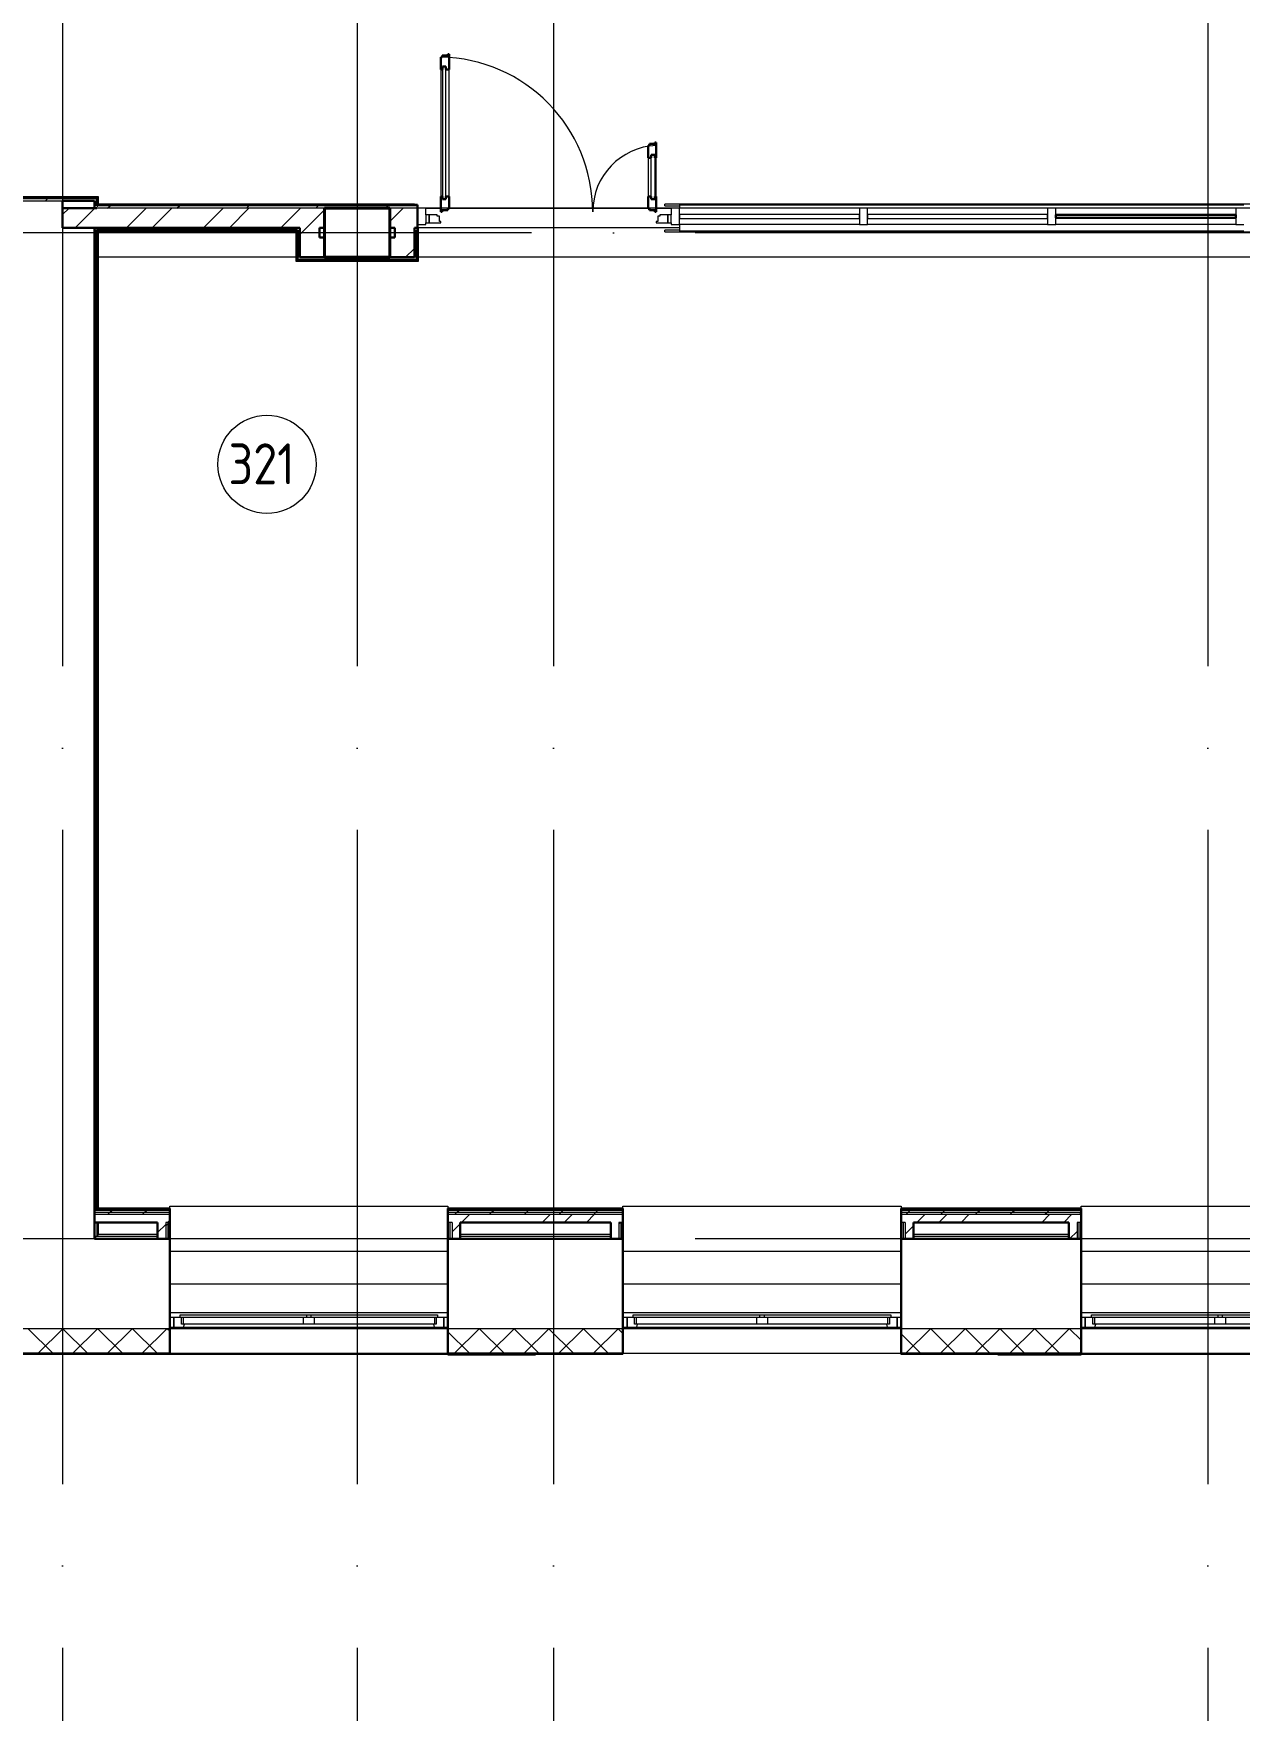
# Model space of a CAD drawing. Header units: millimetres. Extents: x -586848 to 520591, y -385801 to 675781.
# Drawn here: x 260166 to 267536, y 612064 to 622315 of the extents above; entities that cross this region are included whole.
import ezdxf

# ---------------------------------------------------------------- set-up
doc = ezdxf.new("R2010")
doc.units = ezdxf.units.MM
doc.linetypes.add('ADSK_Линия сетки', pattern=[25, 20, -2.5, 0, -2.5])
doc.linetypes.add('ADSK_Сверху', pattern=[450, 300, -150])
for name, color, linetype, lineweight in [('_ Окна', 7, 'Continuous', 9), ('Витраж', 7, 'Continuous', 9), ('Двери', 252, 'Continuous', 9), ('Линии', 7, 'Continuous', 9), ('Марки помещений', 252, 'Continuous', 20), ('Несущие колонны', 252, 'Continuous', 18), ('Ограждение', 252, 'Continuous', 9), ('Окна', 252, 'Continuous', 9), ('Оси', 252, 'Continuous', 9), ('Панели витража', 252, 'Continuous', 9), ('Стены внутренние', 7, 'Continuous', 18), ('Стены наружные', 7, 'Continuous', 18), ('Стены разрез', 7, 'Continuous', 30), ('Стены штриховка', 7, 'Continuous', 9)]:
    doc.layers.add(name, color=color, linetype=linetype, lineweight=lineweight)
doc.layers.add('Двери открывание', color=7, linetype='Continuous', lineweight=9, true_color=0xc0c0c0)
doc.styles.add('GOST Common_2', font='', dxfattribs={"width": 0.9, "height": 250})
doc.styles.get('GOST Common_2').set_extended_font_data('GOST type B')

# ---------------------------------------------------------------- blocks, each defined once
blk = doc.blocks.new('3 этаж')
at = {"layer": '_ Окна', "color": 251, "true_color": 0x636466}
for p, q in [((261826, -18245), (261801, -18245)), ((261826, -18303), (261826, -18245)), ((263501, -18245), (263476, -18245)), ((263476, -18245), (263476, -18303)), ((264596, -18245), (264571, -18245)), ((264596, -18303), (264596, -18245)), ((266271, -18245), (266246, -18245)), ((266246, -18245), (266246, -18303)), ((267396, -18245), (267371, -18245)), ((267396, -18303), (267396, -18245)), ((261801, -18303), (261826, -18303)), ((263476, -18303), (263501, -18303)), ((264571, -18303), (264596, -18303)), ((266246, -18303), (266271, -18303)), ((267371, -18303), (267396, -18303))]:
    blk.add_line(p, q, dxfattribs=at)
at = {"layer": '_ Окна', "color": 251, "lineweight": 18, "true_color": 0x636466}
for p, q in [((261864, -18245), (261826, -18245)), ((261826, -18245), (261826, -18303)), ((261872, -18286), (261872, -18245)), ((263430, -18245), (263430, -18286)), ((263476, -18245), (263438, -18245)), ((263476, -18303), (263476, -18245)), ((264634, -18245), (264596, -18245)), ((264596, -18245), (264596, -18303)), ((264642, -18286), (264642, -18245)), ((266200, -18245), (266200, -18286)), ((266246, -18245), (266208, -18245)), ((266246, -18303), (266246, -18245)), ((267434, -18245), (267396, -18245)), ((267396, -18245), (267396, -18303)), ((267442, -18286), (267442, -18245)), ((261826, -18303), (261885, -18303)), ((261884, -18286), (261872, -18286)), ((261885, -18303), (261890, -18286)), ((263412, -18286), (263416, -18303)), ((263416, -18303), (263476, -18303)), ((263430, -18286), (263418, -18286)), ((264596, -18303), (264655, -18303)), ((264654, -18286), (264642, -18286)), ((264655, -18303), (264660, -18286)), ((266182, -18286), (266186, -18303)), ((266186, -18303), (266246, -18303)), ((266200, -18286), (266188, -18286)), ((267396, -18303), (267455, -18303)), ((267454, -18286), (267442, -18286)), ((267455, -18303), (267460, -18286))]:
    blk.add_line(p, q, dxfattribs=at)
at = {"layer": 'Витраж', "color": 251, "lineweight": 18, "true_color": 0x636466}
for p, q in [((263366, -11463), (263316, -11463)), ((263316, -11463), (263316, -11563)), ((263366, -11503), (263366, -11463)), ((263316, -11563), (263366, -11563)), ((263366, -11563), (263366, -11553))]:
    blk.add_line(p, q, dxfattribs=at)
at = {"layer": 'Витраж', "color": 251, "lineweight": 18, "true_color": 0x636466, "extrusion": (0, 0, -1)}
for p, q in [((264916, -11463), (264866, -11463)), ((264866, -11463), (264866, -11503)), ((264916, -11563), (264916, -11463)), ((266066, -11463), (266016, -11463)), ((266016, -11463), (266016, -11563)), ((266066, -11563), (266066, -11463)), ((267216, -11463), (267166, -11463)), ((267166, -11463), (267166, -11563)), ((267216, -11563), (267216, -11463)), ((268366, -11463), (268316, -11463)), ((268316, -11463), (268316, -11563)), ((264866, -11553), (264866, -11563)), ((264866, -11563), (264916, -11563)), ((266016, -11563), (266066, -11563)), ((267166, -11563), (267216, -11563)), ((268316, -11563), (268366, -11563))]:
    blk.add_line(p, q, dxfattribs=at)
at = {"layer": 'Витраж', "color": 251, "true_color": 0x636466}
for p, q in [((266016, -11463), (264916, -11463)), ((267166, -11463), (266066, -11463)), ((268316, -11463), (267216, -11463)), ((266016, -11563), (264916, -11563)), ((267166, -11563), (266066, -11563)), ((268316, -11563), (267216, -11563))]:
    blk.add_line(p, q, dxfattribs=at)
at = {"layer": 'Двери', "color": 251, "lineweight": 30, "true_color": 0x636466}
for p, q in [((263466, -10539), (263458, -10539)), ((263458, -10539), (263458, -10615)), ((263500, -10530), (263466, -10530)), ((263466, -10530), (263466, -10539)), ((263508, -10521), (263500, -10521)), ((263500, -10521), (263500, -10530)), ((263508, -10615), (263508, -10521)), ((263467, -10615), (263458, -10615)), ((263467, -10597), (263467, -10615)), ((263488, -10597), (263467, -10597)), ((263488, -10615), (263488, -10597)), ((263508, -10615), (263488, -10615)), ((264766, -11070), (264732, -11070)), ((264732, -11070), (264732, -11079)), ((264774, -11061), (264766, -11061)), ((264766, -11061), (264766, -11070)), ((264774, -11155), (264774, -11061)), ((264732, -11079), (264724, -11079)), ((264724, -11079), (264724, -11155)), ((264724, -11155), (264744, -11155)), ((264744, -11155), (264744, -11137)), ((264744, -11137), (264765, -11137)), ((264765, -11137), (264765, -11155)), ((264765, -11155), (264774, -11155)), ((263458, -11391), (263458, -11485)), ((263467, -11391), (263458, -11391)), ((263466, -11485), (263466, -11476)), ((263466, -11476), (263500, -11476)), ((263467, -11409), (263467, -11391)), ((263488, -11409), (263467, -11409)), ((263488, -11391), (263488, -11409)), ((263508, -11391), (263488, -11391)), ((263500, -11476), (263500, -11467)), ((263500, -11467), (263508, -11467)), ((263508, -11467), (263508, -11391)), ((264724, -11391), (264724, -11467)), ((264724, -11391), (264744, -11391)), ((264724, -11467), (264732, -11467)), ((264732, -11467), (264732, -11476)), ((264732, -11476), (264766, -11476)), ((264744, -11391), (264744, -11409)), ((264744, -11409), (264765, -11409)), ((264765, -11391), (264774, -11391)), ((264765, -11409), (264765, -11391)), ((264766, -11476), (264766, -11485)), ((264774, -11485), (264774, -11391)), ((263458, -11485), (263466, -11485)), ((264766, -11485), (264774, -11485))]:
    blk.add_line(p, q, dxfattribs=at)
at = {"layer": 'Двери', "color": 251, "true_color": 0x636466}
for p, q in [((263458, -10615), (263458, -11391)), ((263467, -10597), (263467, -11409)), ((263488, -10597), (263467, -10597)), ((263488, -11409), (263488, -10597)), ((263508, -11391), (263508, -10615)), ((264724, -11155), (264724, -11391)), ((264744, -11409), (264744, -11137)), ((264744, -11137), (264765, -11137)), ((264765, -11137), (264765, -11409)), ((264774, -11391), (264774, -11155)), ((263467, -11409), (263488, -11409)), ((264765, -11409), (264744, -11409)), ((263366, -11503), (263366, -11553)), ((263386, -11503), (263366, -11503)), ((263366, -11553), (263386, -11553)), ((263386, -11553), (263386, -11503)), ((263435, -11503), (263386, -11503)), ((263386, -11503), (263386, -11553)), ((263386, -11553), (263458, -11553)), ((263435, -11511), (263435, -11503)), ((263449, -11511), (263435, -11511)), ((263449, -11545), (263449, -11511)), ((263458, -11545), (263449, -11545)), ((263458, -11553), (263458, -11545)), ((264783, -11545), (264774, -11545)), ((264774, -11545), (264774, -11553)), ((264774, -11553), (264846, -11553)), ((264797, -11511), (264783, -11511)), ((264783, -11511), (264783, -11545)), ((264797, -11503), (264797, -11511)), ((264846, -11503), (264797, -11503)), ((264866, -11503), (264846, -11503)), ((264846, -11503), (264846, -11553)), ((264846, -11553), (264846, -11503)), ((264846, -11553), (264866, -11553)), ((264866, -11553), (264866, -11503))]:
    blk.add_line(p, q, dxfattribs=at)
at = {"layer": 'Двери открывание', "color": 251, "true_color": 0x636466}
for centre, radius, start, end in [((263440, -11485), 946, 0, 88.9097), ((264792, -11485), 406, 92.541, 180)]:
    blk.add_arc(centre, radius, start, end, dxfattribs=at)
at = {"layer": 'Линии', "color": 251, "linetype": 'ADSK_Сверху', "ltscale": 200, "true_color": 0x636466}
for p, q in [((294551, -11463), (261341, -11463)), ((294551, -11763), (261341, -11763))]:
    blk.add_line(p, q, dxfattribs=at)
at = {"layer": 'Марки помещений', "color": 251, "true_color": 0x636466}
blk.add_circle((262395, -13029), 300, dxfattribs=at)
at = {"layer": 'Несущие колонны', "color": 251, "lineweight": 40, "true_color": 0x636466}
for p, q in [((262746, -11463), (263146, -11463)), ((262746, -11763), (262746, -11463)), ((263146, -11463), (262746, -11463)), ((263146, -11463), (263146, -11763)), ((262746, -11583), (262746, -11763)), ((263146, -11763), (263146, -11583)), ((263146, -11763), (262746, -11763)), ((262746, -11763), (263146, -11763))]:
    blk.add_line(p, q, dxfattribs=at)
at = {"layer": 'Несущие колонны', "color": 251, "true_color": 0x636466}
for p, q in [((262746, -11463), (262746, -11583)), ((263146, -11583), (263146, -11463))]:
    blk.add_line(p, q, dxfattribs=at)
at = {"layer": 'Ограждение', "color": 251, "true_color": 0x636466}
for p, q in [((261366, -11393), (255231, -11393)), ((261366, -11393), (261361, -11398)), ((261366, -11438), (261361, -11443)), ((261366, -11438), (261366, -11393)), ((263296, -11438), (261366, -11438)), ((263296, -11438), (263296, -11443)), ((264826, -11448), (264826, -11438)), ((270161, -11438), (264826, -11438)), ((264826, -11448), (264916, -11448)), ((263316, -11583), (263321, -11583)), ((263321, -11788), (263321, -11583)), ((261366, -11608), (261361, -11603)), ((261366, -17579), (261366, -11608)), ((261366, -11608), (262571, -11608)), ((262571, -11608), (262576, -11603)), ((262571, -11608), (262571, -11788)), ((264826, -11608), (264826, -11598)), ((264916, -11598), (264826, -11598)), ((264826, -11608), (268571, -11608)), ((262571, -11788), (262576, -11783)), ((262571, -11788), (263321, -11788)), ((263321, -11788), (263316, -11783)), ((261801, -17578), (261801, -17563)), ((261801, -17563), (263501, -17563)), ((263501, -17563), (263501, -17578)), ((264571, -17578), (264571, -17563)), ((264571, -17563), (266271, -17563)), ((266271, -17563), (266271, -17578)), ((267371, -17578), (267371, -17563)), ((267371, -17563), (269071, -17563)), ((261356, -17663), (261356, -17748)), ((261366, -17738), (261366, -17663)), ((261366, -17738), (261356, -17748)), ((261726, -17738), (261366, -17738)), ((264496, -17738), (263576, -17738)), ((267296, -17738), (266346, -17738)), ((261801, -17838), (263501, -17838)), ((264571, -17838), (266271, -17838)), ((267371, -17838), (269071, -17838)), ((261801, -18038), (263501, -18038)), ((264571, -18038), (266271, -18038)), ((267371, -18038), (269071, -18038)), ((261801, -18213), (263501, -18213)), ((264571, -18213), (266271, -18213)), ((267371, -18213), (269071, -18213))]:
    blk.add_line(p, q, dxfattribs=at)
at = {"layer": 'Окна', "color": 251, "true_color": 0x636466}
for p, q in [((261864, -18228), (262636, -18228)), ((261864, -18245), (261864, -18228)), ((262636, -18245), (261864, -18245)), ((261884, -18286), (261884, -18245)), ((262616, -18245), (262616, -18286)), ((262636, -18228), (262666, -18228)), ((262636, -18228), (262636, -18245)), ((262666, -18245), (262636, -18245)), ((262666, -18228), (263438, -18228)), ((262666, -18245), (262666, -18228)), ((263438, -18245), (262666, -18245)), ((262686, -18286), (262686, -18245)), ((263418, -18245), (263418, -18286)), ((263438, -18228), (263438, -18245)), ((264634, -18228), (265406, -18228)), ((264634, -18245), (264634, -18228)), ((265406, -18245), (264634, -18245)), ((264654, -18286), (264654, -18245)), ((265386, -18245), (265386, -18286)), ((265406, -18228), (265436, -18228)), ((265406, -18228), (265406, -18245)), ((265436, -18245), (265406, -18245)), ((265436, -18228), (266208, -18228)), ((265436, -18245), (265436, -18228)), ((266208, -18245), (265436, -18245)), ((265456, -18286), (265456, -18245)), ((266188, -18245), (266188, -18286)), ((266208, -18228), (266208, -18245)), ((267434, -18228), (268206, -18228)), ((267434, -18245), (267434, -18228)), ((268206, -18245), (267434, -18245)), ((267454, -18286), (267454, -18245)), ((268186, -18245), (268186, -18286)), ((268206, -18228), (268236, -18228)), ((268206, -18228), (268206, -18245)), ((268236, -18245), (268206, -18245)), ((268236, -18228), (269008, -18228)), ((268236, -18245), (268236, -18228)), ((269008, -18245), (268236, -18245)), ((268256, -18286), (268256, -18245)), ((262616, -18286), (261884, -18286)), ((261885, -18303), (263416, -18303)), ((262686, -18286), (262616, -18286)), ((263418, -18286), (262686, -18286)), ((265386, -18286), (264654, -18286)), ((264655, -18303), (266186, -18303)), ((265456, -18286), (265386, -18286)), ((266188, -18286), (265456, -18286)), ((268186, -18286), (267454, -18286)), ((267455, -18303), (268986, -18303)), ((268256, -18286), (268186, -18286)), ((268988, -18286), (268256, -18286))]:
    blk.add_line(p, q, dxfattribs=at)
at = {"layer": 'Оси', "color": 251, "linetype": 'ADSK_Линия сетки', "ltscale": 200, "true_color": 0x636466}
for p, q in [((261146, -263), (261146, -31390)), ((262946, -263), (262946, -31390)), ((264146, -263), (264146, -31390)), ((268146, -263), (268146, -30120)), ((314013, -11613), (237074, -11613)), ((314013, -17763), (237074, -17763))]:
    blk.add_line(p, q, dxfattribs=at)
at = {"layer": 'Панели витража', "color": 251, "lineweight": 18, "true_color": 0x636466}
for p, q in [((266016, -11501), (264916, -11501)), ((264916, -11501), (264916, -11526)), ((264916, -11526), (266016, -11526)), ((266016, -11526), (266016, -11501)), ((267166, -11501), (266066, -11501)), ((266066, -11501), (266066, -11526)), ((266066, -11526), (267166, -11526)), ((267166, -11526), (267166, -11501))]:
    blk.add_line(p, q, dxfattribs=at)
at = {"layer": 'Стены внутренние', "color": 251, "lineweight": 30, "true_color": 0x636466}
for p, q in [((261146, -11583), (261146, -11418)), ((261341, -11583), (261146, -11583)), ((261341, -17763), (261341, -17663)), ((261726, -17763), (261341, -17763)), ((261801, -18465), (261801, -17763)), ((263501, -17763), (263501, -18465)), ((264496, -17763), (263576, -17763)), ((264571, -18465), (264571, -17763)), ((266271, -17763), (266271, -18465)), ((267296, -17763), (266346, -17763)), ((267371, -18465), (267371, -17763)), ((260681, -18465), (261801, -18465)), ((263501, -18465), (264571, -18465)), ((266271, -18465), (267371, -18465))]:
    blk.add_line(p, q, dxfattribs=at)
at = {"layer": 'Стены внутренние', "color": 251, "true_color": 0x636466}
for p, q in [((267371, -18313), (243596, -18313)), ((271901, -18313), (266271, -18313)), ((263501, -18465), (261801, -18465)), ((266271, -18465), (264571, -18465)), ((269071, -18465), (267371, -18465))]:
    blk.add_line(p, q, dxfattribs=at)
at = {"layer": 'Стены внутренние', "color": 251, "linetype": 'Continuous', "lineweight": 9, "true_color": 0x636466}
for p, q in [((261086, -18463), (260936, -18313)), ((260997, -18463), (261147, -18313)), ((261298, -18463), (261148, -18313)), ((261209, -18463), (261359, -18313)), ((261511, -18463), (261361, -18313)), ((261421, -18463), (261571, -18313)), ((261723, -18463), (261573, -18313)), ((261633, -18463), (261783, -18313)), ((261801, -18329), (261785, -18313)), ((263632, -18463), (263501, -18332)), ((263542, -18463), (263692, -18313)), ((263844, -18463), (263694, -18313)), ((263755, -18463), (263905, -18313)), ((264056, -18463), (263906, -18313)), ((263967, -18463), (264117, -18313)), ((264268, -18463), (264118, -18313)), ((264179, -18463), (264329, -18313)), ((264480, -18463), (264330, -18313)), ((264391, -18463), (264541, -18313)), ((264571, -18342), (264542, -18313)), ((266390, -18463), (266271, -18345)), ((266300, -18463), (266450, -18313)), ((266602, -18463), (266452, -18313)), ((266512, -18463), (266662, -18313)), ((266814, -18463), (266664, -18313)), ((266724, -18463), (266874, -18313)), ((267026, -18463), (266876, -18313)), ((266936, -18463), (267086, -18313)), ((267238, -18463), (267088, -18313)), ((267149, -18463), (267299, -18313)), ((267371, -18384), (267300, -18313)), ((263572, -18463), (263571, -18465)), ((263827, -18465), (263826, -18463)), ((264414, -18465), (264412, -18463)), ((266387, -18463), (266386, -18465)), ((267229, -18465), (267228, -18463)), ((267361, -18463), (267369, -18455))]:
    blk.add_line(p, q, dxfattribs=at)
at = {"layer": 'Стены наружные', "color": 251, "lineweight": 30, "true_color": 0x636466}
for p, q in [((261361, -11398), (255221, -11398)), ((261146, -11418), (261341, -11418)), ((261146, -11463), (261356, -11463)), ((261341, -11418), (261341, -11463)), ((261356, -11448), (261356, -11403)), ((261361, -11448), (261356, -11448)), ((261361, -11443), (261361, -11398)), ((263316, -11443), (261361, -11443)), ((262746, -11463), (263146, -11463)), ((263316, -11783), (263316, -11443)), ((261341, -11583), (262596, -11583)), ((261341, -11583), (261341, -17663)), ((262596, -11583), (262596, -11763)), ((262716, -11583), (262746, -11583)), ((262716, -11643), (262716, -11583)), ((263146, -11583), (263176, -11583)), ((263176, -11583), (263176, -11643)), ((263296, -11583), (263311, -11583)), ((263296, -11763), (263296, -11583)), ((261356, -11598), (262581, -11598)), ((261356, -17583), (261356, -11598)), ((261361, -17578), (261361, -11603)), ((261361, -11603), (262576, -11603)), ((262576, -11603), (262576, -11783)), ((262581, -11598), (262581, -11778)), ((262746, -11643), (262716, -11643)), ((262746, -11763), (262746, -11643)), ((263176, -11643), (263146, -11643)), ((263146, -11643), (263146, -11763)), ((263311, -11778), (263311, -11598)), ((263311, -11598), (263316, -11598)), ((262576, -11783), (263316, -11783)), ((262581, -11778), (263311, -11778)), ((262596, -11763), (263296, -11763)), ((261361, -17583), (261356, -17583)), ((261801, -17578), (261361, -17578)), ((261801, -17763), (261801, -17578)), ((263501, -17578), (263501, -17763)), ((264571, -17578), (263501, -17578)), ((264571, -17763), (264571, -17578)), ((267371, -17578), (266271, -17578)), ((266271, -17578), (266271, -17763)), ((267371, -17763), (267371, -17578)), ((261341, -17663), (261726, -17663)), ((261726, -17663), (261726, -17763)), ((263576, -17663), (264496, -17663)), ((263576, -17763), (263576, -17663)), ((264496, -17663), (264496, -17763)), ((266346, -17663), (267296, -17663)), ((266346, -17763), (266346, -17663)), ((267296, -17663), (267296, -17763)), ((261726, -17763), (261801, -17763)), ((263501, -17763), (263576, -17763)), ((264496, -17763), (264571, -17763)), ((266271, -17763), (266346, -17763)), ((267296, -17763), (267371, -17763)), ((263501, -18465), (263501, -18470)), ((264036, -18470), (263501, -18470)), ((264036, -18465), (264036, -18470)), ((266861, -18465), (266861, -18470)), ((266861, -18470), (267371, -18470)), ((267371, -18465), (267371, -18470))]:
    blk.add_line(p, q, dxfattribs=at)
at = {"layer": 'Стены наружные', "color": 251, "true_color": 0x636466}
for p, q in [((255371, -11418), (261146, -11418)), ((262746, -11583), (262746, -11463)), ((263146, -11463), (263146, -11583)), ((263366, -11463), (263458, -11463)), ((263508, -11463), (264724, -11463)), ((264774, -11463), (264866, -11463)), ((264916, -11443), (264916, -11463)), ((264916, -11443), (268366, -11443)), ((264916, -11583), (263321, -11583)), ((264916, -11563), (264916, -11603)), ((268366, -11603), (264916, -11603)), ((261348, -17748), (261726, -17748)), ((261348, -17763), (261348, -17748)), ((263576, -17748), (264496, -17748)), ((266346, -17748), (267296, -17748)), ((263501, -18470), (258981, -18470)), ((261241, -18470), (261241, -18465)), ((261801, -18465), (261801, -18470)), ((264571, -18470), (264036, -18470)), ((264571, -18470), (264571, -18465)), ((266271, -18470), (266271, -18465)), ((266861, -18470), (266271, -18470)), ((269071, -18470), (267371, -18470))]:
    blk.add_line(p, q, dxfattribs=at)
at = {"layer": 'Стены наружные', "color": 251, "linetype": 'Continuous', "lineweight": 9, "true_color": 0x636466}
for p, q in [((260986, -11403), (260991, -11398)), ((261041, -11418), (261056, -11403)), ((261056, -11403), (261061, -11398)), ((261127, -11403), (261132, -11398)), ((261146, -11502), (261185, -11463)), ((261198, -11403), (261203, -11398)), ((261222, -11583), (261342, -11463)), ((261269, -11403), (261274, -11398)), ((261339, -11403), (261344, -11398)), ((261365, -11448), (261370, -11443)), ((261421, -11463), (261436, -11448)), ((261436, -11448), (261441, -11443)), ((261506, -11448), (261511, -11443)), ((261536, -11583), (261656, -11463)), ((261577, -11448), (261582, -11443)), ((261648, -11448), (261653, -11443)), ((261693, -11583), (261813, -11463)), ((261719, -11448), (261724, -11443)), ((261789, -11448), (261794, -11443)), ((261845, -11463), (261860, -11448)), ((261860, -11448), (261865, -11443)), ((261931, -11448), (261936, -11443)), ((262001, -11448), (262006, -11443)), ((262008, -11583), (262128, -11463)), ((262072, -11448), (262077, -11443)), ((262143, -11448), (262148, -11443)), ((262165, -11583), (262285, -11463)), ((262214, -11448), (262219, -11443)), ((262269, -11463), (262284, -11448)), ((262284, -11448), (262289, -11443)), ((262355, -11448), (262360, -11443)), ((262426, -11448), (262431, -11443)), ((262479, -11583), (262599, -11463)), ((262496, -11448), (262501, -11443)), ((262567, -11448), (262572, -11443)), ((262636, -11583), (262746, -11474)), ((262638, -11448), (262643, -11443)), ((262693, -11463), (262708, -11448)), ((262708, -11448), (262713, -11443)), ((262779, -11448), (262784, -11443)), ((262850, -11448), (262855, -11443)), ((262921, -11448), (262926, -11443)), ((262991, -11448), (262996, -11443)), ((263062, -11448), (263067, -11443)), ((263118, -11463), (263133, -11448)), ((263133, -11448), (263138, -11443)), ((263146, -11545), (263228, -11463)), ((263203, -11448), (263208, -11443)), ((263274, -11448), (263279, -11443)), ((261882, -11598), (261882, -11583)), ((262482, -11598), (262482, -11583)), ((262596, -11624), (262636, -11583)), ((261356, -11599), (261356, -11598)), ((261356, -11670), (261361, -11665)), ((261422, -11603), (261427, -11598)), ((261493, -11603), (261498, -11598)), ((261564, -11603), (261569, -11598)), ((261634, -11603), (261639, -11598)), ((261705, -11603), (261710, -11598)), ((261776, -11603), (261781, -11598)), ((261846, -11603), (261851, -11598)), ((261917, -11603), (261922, -11598)), ((261988, -11603), (261993, -11598)), ((262059, -11603), (262064, -11598)), ((262129, -11603), (262134, -11598)), ((262200, -11603), (262205, -11598)), ((262271, -11603), (262276, -11598)), ((262341, -11603), (262346, -11598)), ((262412, -11603), (262417, -11598)), ((262483, -11603), (262488, -11598)), ((262553, -11603), (262558, -11598)), ((262576, -11652), (262581, -11647)), ((263311, -11624), (263316, -11619)), ((261356, -11741), (261361, -11736)), ((262576, -11723), (262581, -11718)), ((262586, -11783), (262591, -11778)), ((262656, -11783), (262661, -11778)), ((262727, -11783), (262732, -11778)), ((262798, -11783), (262803, -11778)), ((262868, -11783), (262873, -11778)), ((262939, -11783), (262944, -11778)), ((263010, -11783), (263015, -11778)), ((263081, -11783), (263086, -11778)), ((263082, -11778), (263082, -11763)), ((263151, -11783), (263156, -11778)), ((263222, -11783), (263227, -11778)), ((263242, -11763), (263296, -11710)), ((263293, -11783), (263298, -11778)), ((263311, -11695), (263316, -11690)), ((263311, -11765), (263316, -11760)), ((261356, -11811), (261361, -11806)), ((261356, -11882), (261361, -11877)), ((261341, -11968), (261356, -11953)), ((261356, -11953), (261361, -11948)), ((261356, -12023), (261361, -12018)), ((261356, -12094), (261361, -12089)), ((261356, -12165), (261361, -12160)), ((261356, -12235), (261361, -12230)), ((261356, -12306), (261361, -12301)), ((261341, -12392), (261356, -12377)), ((261356, -12377), (261361, -12372)), ((261356, -12448), (261361, -12443)), ((261356, -12518), (261361, -12513)), ((261356, -12589), (261361, -12584)), ((261356, -12660), (261361, -12655)), ((261341, -12816), (261356, -12801)), ((261356, -12730), (261361, -12725)), ((261356, -12801), (261361, -12796)), ((261356, -12872), (261361, -12867)), ((261356, -12943), (261361, -12938)), ((261356, -13013), (261361, -13008)), ((261356, -13084), (261361, -13079)), ((261356, -13155), (261361, -13150)), ((261356, -13225), (261361, -13220)), ((261341, -13240), (261356, -13225)), ((261356, -13296), (261361, -13291)), ((261356, -13367), (261361, -13362)), ((261356, -13438), (261361, -13433)), ((261356, -13508), (261361, -13503)), ((261356, -13579), (261361, -13574)), ((261341, -13665), (261356, -13650)), ((261356, -13650), (261361, -13645)), ((261356, -13720), (261361, -13715)), ((261356, -13791), (261361, -13786)), ((261356, -13862), (261361, -13857)), ((261356, -13933), (261361, -13928)), ((261356, -14003), (261361, -13998)), ((261341, -14089), (261356, -14074)), ((261356, -14074), (261361, -14069)), ((261356, -14145), (261361, -14140)), ((261356, -14215), (261361, -14210)), ((261356, -14286), (261361, -14281)), ((261356, -14357), (261361, -14352)), ((261356, -14428), (261361, -14423)), ((261341, -14513), (261356, -14498)), ((261356, -14498), (261361, -14493)), ((261356, -14569), (261361, -14564)), ((261356, -14640), (261361, -14635)), ((261356, -14710), (261361, -14705)), ((261356, -14781), (261361, -14776)), ((261356, -14852), (261361, -14847)), ((261341, -14937), (261356, -14922)), ((261356, -14922), (261361, -14917)), ((261356, -14993), (261361, -14988)), ((261356, -15064), (261361, -15059)), ((261356, -15135), (261361, -15130)), ((261356, -15205), (261361, -15200)), ((261356, -15276), (261361, -15271)), ((261341, -15362), (261356, -15347)), ((261356, -15347), (261361, -15342)), ((261356, -15417), (261361, -15412)), ((261356, -15488), (261361, -15483)), ((261356, -15559), (261361, -15554)), ((261356, -15630), (261361, -15625)), ((261341, -15786), (261356, -15771)), ((261356, -15700), (261361, -15695)), ((261356, -15771), (261361, -15766)), ((261356, -15842), (261361, -15837)), ((261356, -15912), (261361, -15907)), ((261356, -15983), (261361, -15978)), ((261356, -16054), (261361, -16049)), ((261341, -16210), (261356, -16195)), ((261356, -16125), (261361, -16120)), ((261356, -16195), (261361, -16190)), ((261356, -16266), (261361, -16261)), ((261356, -16337), (261361, -16332)), ((261356, -16407), (261361, -16402)), ((261356, -16478), (261361, -16473)), ((261356, -16549), (261361, -16544)), ((261341, -16635), (261356, -16620)), ((261356, -16620), (261361, -16615)), ((261356, -16690), (261361, -16685)), ((261356, -16761), (261361, -16756)), ((261356, -16832), (261361, -16827)), ((261356, -16902), (261361, -16897)), ((261356, -16973), (261361, -16968)), ((261341, -17059), (261356, -17044)), ((261356, -17044), (261361, -17039)), ((261356, -17115), (261361, -17110)), ((261356, -17185), (261361, -17180)), ((261356, -17256), (261361, -17251)), ((261356, -17327), (261361, -17322)), ((261356, -17397), (261361, -17392)), ((261341, -17483), (261356, -17468)), ((261356, -17468), (261361, -17463)), ((261341, -17616), (261344, -17613)), ((261356, -17539), (261361, -17534)), ((261382, -17583), (261387, -17578)), ((261423, -17613), (261435, -17601)), ((261435, -17601), (261448, -17588)), ((261453, -17583), (261458, -17578)), ((261523, -17583), (261528, -17578)), ((261594, -17583), (261599, -17578)), ((261635, -17613), (261647, -17601)), ((261647, -17601), (261660, -17588)), ((261660, -17588), (261665, -17583)), ((261665, -17583), (261670, -17578)), ((261735, -17583), (261740, -17578)), ((263503, -17583), (263508, -17578)), ((263544, -17613), (263556, -17601)), ((263556, -17601), (263569, -17588)), ((263574, -17583), (263579, -17578)), ((263584, -17663), (263634, -17613)), ((263645, -17583), (263650, -17578)), ((263715, -17583), (263720, -17578)), ((263756, -17613), (263768, -17601)), ((263768, -17601), (263781, -17588)), ((263781, -17588), (263786, -17583)), ((263786, -17583), (263791, -17578)), ((263857, -17583), (263862, -17578)), ((263927, -17583), (263932, -17578)), ((263968, -17613), (263981, -17601)), ((263981, -17601), (263993, -17588)), ((263998, -17583), (264003, -17578)), ((264069, -17583), (264074, -17578)), ((264077, -17663), (264127, -17613)), ((264140, -17583), (264145, -17578)), ((264180, -17613), (264193, -17601)), ((264193, -17601), (264205, -17588)), ((264205, -17588), (264210, -17583)), ((264210, -17583), (264215, -17578)), ((264212, -17663), (264262, -17613)), ((264281, -17583), (264286, -17578)), ((264347, -17663), (264397, -17613)), ((264352, -17583), (264357, -17578)), ((264392, -17613), (264405, -17601)), ((264405, -17601), (264417, -17588)), ((264422, -17583), (264427, -17578)), ((264493, -17583), (264498, -17578)), ((264564, -17583), (264569, -17578)), ((266302, -17613), (266314, -17601)), ((266314, -17601), (266327, -17588)), ((266327, -17588), (266332, -17583)), ((266332, -17583), (266337, -17578)), ((266367, -17663), (266417, -17613)), ((266402, -17583), (266407, -17578)), ((266473, -17583), (266478, -17578)), ((266502, -17663), (266552, -17613)), ((266514, -17613), (266526, -17601)), ((266526, -17601), (266539, -17588)), ((266544, -17583), (266549, -17578)), ((266614, -17583), (266619, -17578)), ((266637, -17663), (266687, -17613)), ((266685, -17583), (266690, -17578)), ((266726, -17613), (266738, -17601)), ((266738, -17601), (266751, -17588)), ((266751, -17588), (266756, -17583)), ((266756, -17583), (266761, -17578)), ((266827, -17583), (266832, -17578)), ((266897, -17583), (266902, -17578)), ((266938, -17613), (266950, -17601)), ((266950, -17601), (266963, -17588)), ((266968, -17583), (266973, -17578)), ((267039, -17583), (267044, -17578)), ((267109, -17583), (267114, -17578)), ((267130, -17663), (267180, -17613)), ((267150, -17613), (267163, -17601)), ((267163, -17601), (267175, -17588)), ((267175, -17588), (267180, -17583)), ((267180, -17583), (267185, -17578)), ((267251, -17583), (267256, -17578)), ((267265, -17663), (267315, -17613)), ((267322, -17583), (267327, -17578)), ((267362, -17613), (267371, -17605)), ((261726, -17725), (261776, -17675)), ((261776, -17684), (261788, -17672)), ((261787, -17663), (261801, -17650)), ((261788, -17672), (261797, -17663)), ((263526, -17721), (263576, -17671)), ((264546, -17672), (264555, -17663)), ((266296, -17735), (266346, -17685)), ((267300, -17763), (267346, -17718)), ((263571, -18465), (263568, -18470)), ((263828, -18466), (263827, -18465)), ((267232, -18470), (267229, -18465))]:
    blk.add_line(p, q, dxfattribs=at)
at = {"layer": 'Стены разрез', "color": 251, "true_color": 0x636466}
for p, q in [((268316, -11503), (267216, -11503)), ((267216, -11503), (267216, -11523)), ((267216, -11523), (268316, -11523)), ((268316, -11523), (268316, -11503))]:
    blk.add_line(p, q, dxfattribs=at)
at = {"layer": 'Стены штриховка', "color": 251, "true_color": 0x636466}
for p, q in [((255221, -11403), (261356, -11403)), ((262746, -11463), (261356, -11463)), ((263316, -11448), (261361, -11448)), ((263316, -11463), (263146, -11463)), ((263311, -11583), (263316, -11583)), ((261356, -11598), (261341, -11598)), ((261341, -17588), (261801, -17588)), ((261801, -17588), (261341, -17588)), ((261341, -17601), (261801, -17601)), ((261341, -17613), (261801, -17613)), ((261801, -17583), (261361, -17583)), ((264571, -17583), (263501, -17583)), ((263501, -17588), (264571, -17588)), ((264571, -17588), (263501, -17588)), ((263501, -17601), (264571, -17601)), ((263501, -17613), (264571, -17613)), ((267371, -17583), (266271, -17583)), ((266271, -17588), (267371, -17588)), ((267371, -17588), (266271, -17588)), ((266271, -17601), (267371, -17601)), ((266271, -17613), (267371, -17613)), ((261801, -17663), (261776, -17663)), ((261776, -17663), (261776, -17763)), ((261788, -17663), (261788, -17763)), ((263526, -17663), (263501, -17663)), ((263513, -17663), (263513, -17763)), ((263526, -17663), (263526, -17763)), ((264571, -17663), (264546, -17663)), ((264546, -17663), (264546, -17763)), ((264558, -17663), (264558, -17763)), ((266296, -17663), (266271, -17663)), ((266283, -17663), (266283, -17763)), ((266296, -17663), (266296, -17763)), ((267371, -17663), (267346, -17663)), ((267346, -17663), (267346, -17763)), ((267358, -17663), (267358, -17763)), ((261801, -18389), (261799, -18389)), ((261799, -18463), (261799, -18389)), ((263503, -18389), (263501, -18389)), ((263503, -18389), (263503, -18463)), ((264571, -18389), (264569, -18389)), ((264569, -18463), (264569, -18389)), ((266273, -18389), (266271, -18389)), ((266273, -18389), (266273, -18463)), ((267371, -18389), (267369, -18389)), ((267369, -18463), (267369, -18389)), ((260683, -18463), (261799, -18463)), ((263503, -18463), (264569, -18463)), ((266273, -18463), (267369, -18463))]:
    blk.add_line(p, q, dxfattribs=at)
at = {"layer": 'Марки помещений', "color": 251, "true_color": 0x636466, "style": 'GOST Common_2', "width": 0.9}
blk.add_text('321', height=250, dxfattribs=at).set_placement((262160, -13151))

msp = doc.modelspace()

# ---------------------------------------------------------------- block references
msp.add_blockref('3 этаж', (-802.7, 632710.4))

doc.saveas('drawing.dxf')
